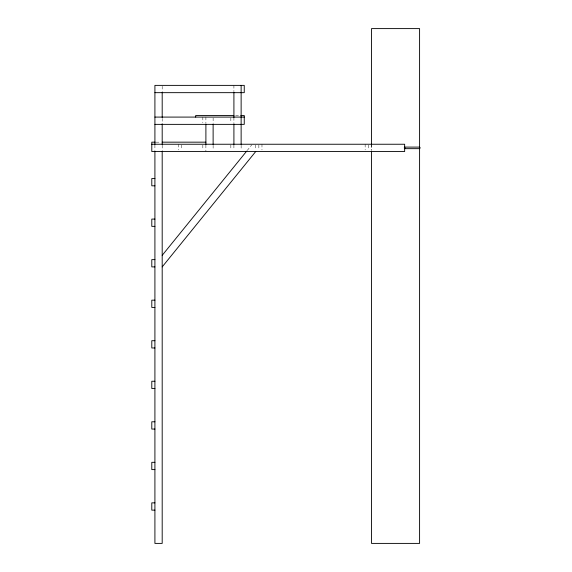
<?xml version="1.0" encoding="UTF-8"?>
<svg xmlns="http://www.w3.org/2000/svg" width="572" height="572" viewBox="0 0 572 572"><rect width="100%" height="100%" fill="white"/><g stroke="black" fill="none" stroke-linecap="round" stroke-linejoin="round"><path stroke-width="0.43" stroke-dasharray="2.86 2.15" d="M247.24 150.45L251.716 144.93M235.635 115.523L239.947 115.523M156.127 142.163L160.453 142.163M371.514 144.787L371.514 150.15M371.385 144.244L371.385 149.9M368.268 145.052L368.268 149.9M365.143 144.244L365.143 149.9M261.976 144.244L261.976 149.9M258.859 145.052L258.859 149.9M255.741 145.052L255.741 149.9M241.134 145.259L241.134 149.728M233.912 85.378L233.912 91.634M233.912 117.553L233.912 122.916M233.912 145.052L233.912 149.9M230.845 117.896L230.845 122.744M230.845 145.052L230.845 149.9M213.12 117.968L213.12 123.266M213.12 145.338L213.12 149.75M205.899 117.088L205.899 123.266M205.899 145.052L205.899 151.516M202.838 117.088L202.838 122.744M202.838 145.052L202.838 149.9M181.496 145.052L181.496 149.9M178.428 144.244L178.428 149.9M162.191 86.272L162.191 91.634M162.191 118.418L162.191 122.88M162.191 145.202L162.191 150.558M154.912 145.052L154.912 150.558"/><path stroke-width="0.86" d="M162.191 255.348L246.682 151.144M162.191 266.902L255.741 151.516M404.647 147.097L404.268 147.876L404.647 148.663L419.591 148.663L420.206 147.876L419.591 147.097L404.647 147.097L405.026 147.876L404.647 148.663M154.912 92.664L244.251 92.664L244.251 85.378L154.912 85.378L154.912 144.308M233.912 115.523L195.688 115.523L195.688 117.088M240.805 115.523L244.251 115.523L244.251 124.367L154.912 124.367M154.912 117.088L244.251 117.088M155.262 142.163L151.794 142.163L151.794 151.516L404.647 151.516L404.647 144.244L151.794 144.244M162.191 142.163L205.899 142.163M154.912 178.543L151.794 178.543L151.794 185.821L154.912 185.821M154.912 219.083L151.794 219.083L151.794 226.362L154.912 226.362M154.912 259.624L151.794 259.624L151.794 266.902L154.912 266.902M154.912 300.164L151.794 300.164L151.794 307.436L154.912 307.436M154.912 340.705L151.794 340.705L151.794 347.976L154.912 347.976M154.912 381.245L151.794 381.245L151.794 388.517L154.912 388.517M154.912 421.778L151.794 421.778L151.794 429.057L154.912 429.057M154.912 462.319L151.794 462.319L151.794 469.598L154.912 469.598M154.912 502.859L151.794 502.859L151.794 510.138L154.912 510.138M371.514 144.787L371.514 28.6L419.591 28.6L419.591 543.4L371.514 543.4L371.514 151.044M241.134 85.378L241.134 144.366M233.912 92.528L233.912 117.553M233.912 123.809L233.912 144.366M213.12 124.145L213.12 144.451M205.899 124.145L205.899 144.451M162.191 92.521L162.191 117.525M162.191 123.774L162.191 144.308M162.191 151.451L162.191 543.4L154.912 543.4L154.912 151.451"/></g></svg>
